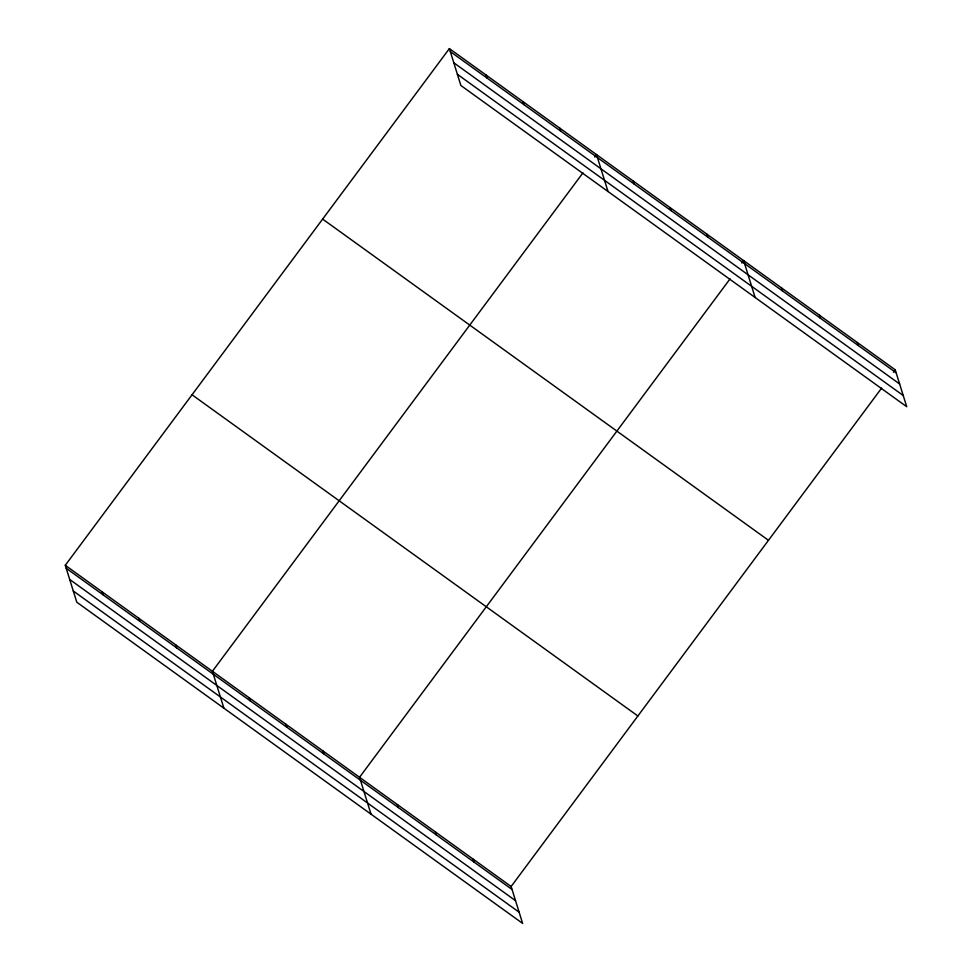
<?xml version="1.0" encoding="UTF-8"?>
<svg xmlns="http://www.w3.org/2000/svg" width="972" height="972" viewBox="0 0 972 972"><rect width="100%" height="100%" fill="white"/><g stroke="black" fill="none" stroke-linecap="round" stroke-linejoin="round"><path stroke-width="1.46" d="M65.282 565.291L511.126 886.5L522.62 923.4L76.776 602.19L65.282 565.291L449.38 48.6L895.224 369.81L906.718 406.709L460.874 85.5L449.38 48.6M582.933 172.87L212.406 671.288L223.9 708.187M594.694 157.039L596.516 154.597L608.01 191.508M730.057 278.867L359.531 777.284L371.037 814.184M741.83 263.035L743.641 260.593L755.135 297.505M511.126 886.5L881.64 388.083M893.414 372.24L895.224 369.81M450.315 51.589L896.148 372.798M453.803 62.779L899.635 383.989M457.387 74.309L903.231 395.519M322.631 219.101L768.475 540.311M192.031 394.778L637.875 715.987M66.218 568.268L512.05 889.477M69.705 579.47L515.537 900.679M73.289 591L519.133 912.21M857.328 342.508L858.252 345.497M819.432 315.207L820.356 318.184M781.537 287.906L782.46 290.883M706.851 234.094L707.786 237.083M670.072 207.595L671.008 210.584M633.294 181.096L634.218 184.085M559.726 128.097L560.662 131.086M522.948 101.598L523.872 104.587M486.17 75.099L487.094 78.088M473.23 859.187L474.154 862.176M435.335 831.886L436.258 834.875M397.439 804.585L398.362 807.574M322.753 750.785L323.688 753.774M285.975 724.286L286.898 727.275M249.197 697.787L250.12 700.776M175.628 644.788L176.564 647.777M138.85 618.289L139.774 621.266M102.06 591.79L102.996 594.767"/></g></svg>
